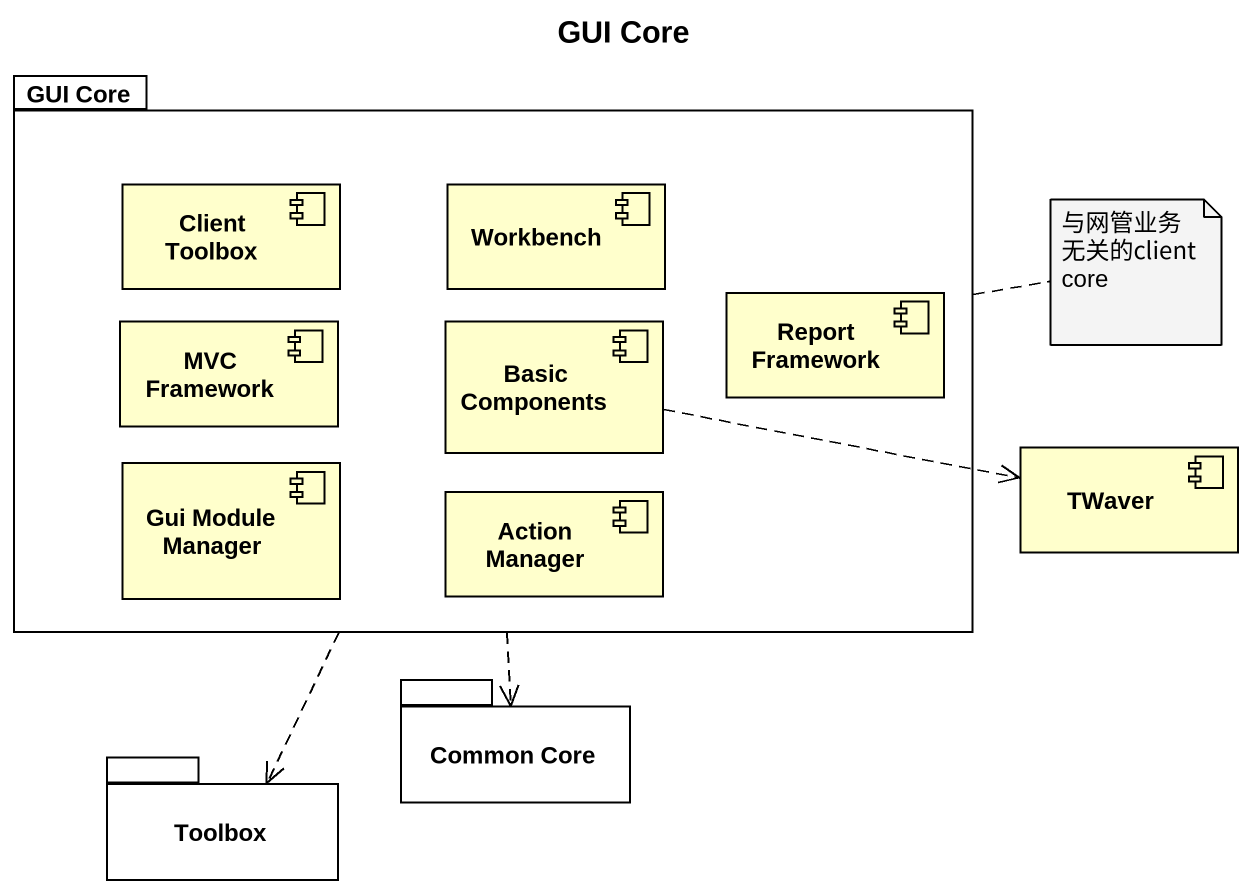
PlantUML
@startuml
title GUI Core
package "GUI Core" as GUI_Core {
  component "Client Toolbox" as Client_Toolbox
  component Workbench
  component "Report Framework" as Report_Framework
  component "MVC Framework" as MVC_Framework
  component "Basic Components" as Basic_Components
  component "Gui Module Manager" as Gui_Module_Manager
  component "Action Manager" as Action_Manager
}
component TWaver
package "Common Core" as Common_Core {
}
package Toolbox {
}
GUI_Core ..> Common_Core
GUI_Core ..> Toolbox
Basic_Components .right.> TWaver
note right of GUI_Core : 与网管业务无关的client core
@enduml
